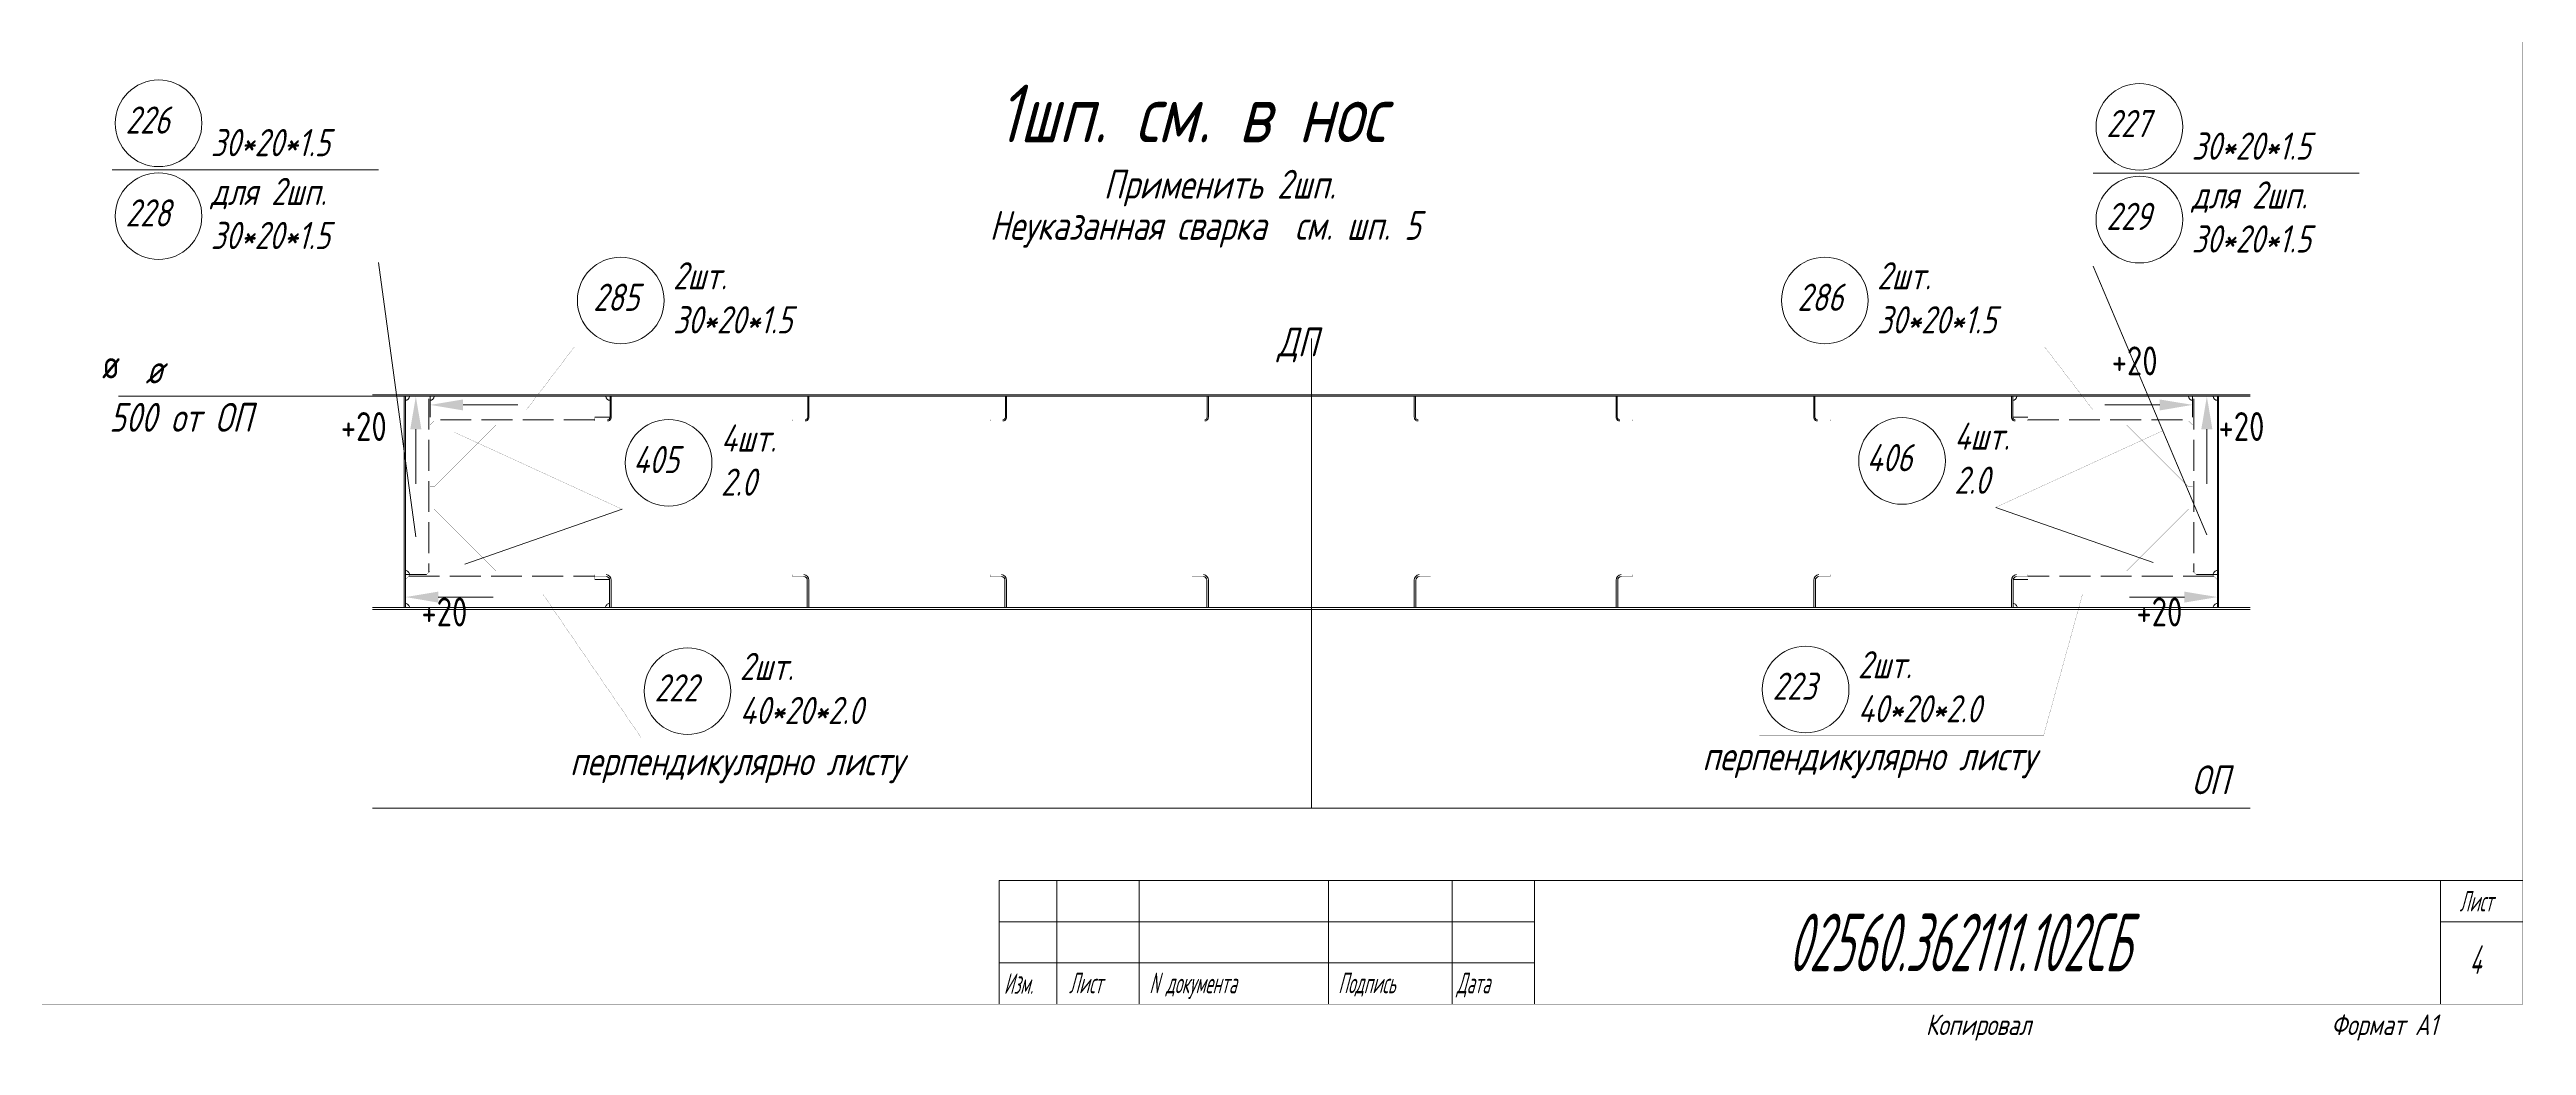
# Model space of a CAD drawing. Header units: millimetres. Extents: x 77380 to 135900, y -26587 to 17301.
# Drawn here: x 116027 to 119035, y -1866 to -657 of the extents above; entities that cross this region are included whole.
import ezdxf

# ---------------------------------------------------------------- set-up
doc = ezdxf.new("R2010")
doc.units = ezdxf.units.MM
for name, pattern in [('K5LT32768', [0]), ('K5LT32769', [50, 37.5, -12.5]), ('K5LT32770', [0]), ('K5LT32772', [0]), ('K5LT32776', [0]), ('K5LT32780', [0]), ('K5LT32831', [0]), ('K5LT_THIN', [0])]:
    doc.linetypes.add(name, pattern=pattern)
doc.styles.add('KTEXTSTYLE', font='GOST_AU.SHX', dxfattribs={"width": 0.96, "height": 5})

# ---------------------------------------------------------------- blocks, each defined once
blk = doc.blocks.new('U64')
blk.add_hatch(color=7).paths.add_polyline_path([(118054.2, 13839.3), (118040.8, 13839.3), (118047.5, 13879.3)])
at = {"color": 7, "linetype": 'K5LT32831', "lineweight": 9}
blk.add_line((118047.5, 13839.3), (118047.5, 13772.8), dxfattribs=at)
blk = doc.blocks.new('U65')
blk.add_hatch(color=7).paths.add_polyline_path([(115866.3, 13839.3), (115879.7, 13839.3), (115873, 13879.3)])
at = {"color": 7, "linetype": 'K5LT32831', "lineweight": 9}
blk.add_line((115873, 13839.3), (115873, 13772.8), dxfattribs=at)
blk = doc.blocks.new('U66')
blk.add_hatch(color=7).paths.add_polyline_path([(115930.3, 13862.1), (115930.3, 13875.4), (115890.3, 13868.8)])
at = {"color": 7, "linetype": 'K5LT32831', "lineweight": 9}
blk.add_line((115930.3, 13868.8), (115996.8, 13868.8), dxfattribs=at)
blk = doc.blocks.new('U67')
blk.add_hatch(color=7).paths.add_polyline_path([(115900.3, 13628.8), (115900.3, 13642.1), (115860.3, 13635.5)])
at = {"color": 7, "linetype": 'K5LT32831', "lineweight": 9}
blk.add_line((115900.3, 13635.5), (115966.8, 13635.5), dxfattribs=at)
blk = doc.blocks.new('U68')
blk.add_hatch(color=7).paths.add_polyline_path([(117990.3, 13862.1), (117990.3, 13875.4), (118030.3, 13868.8)])
at = {"color": 7, "linetype": 'K5LT32831', "lineweight": 9}
blk.add_line((117990.3, 13868.8), (117923.7, 13868.8), dxfattribs=at)
blk = doc.blocks.new('U69')
blk.add_hatch(color=7).paths.add_polyline_path([(118020.3, 13628.8), (118020.3, 13642.1), (118060.3, 13635.5)])
at = {"color": 7, "linetype": 'K5LT32831', "lineweight": 9}
blk.add_line((118020.3, 13635.5), (117953.7, 13635.5), dxfattribs=at)
blk = doc.blocks.new('U103')
at = {"color": 6, "linetype": 'K5LT32776', "lineweight": 18, "true_color": 0xff00ff}
for p, q in [((116635.3, 12964.4), (118485.3, 12964.4)), ((116635.3, 12814.4), (116635.3, 12964.4)), ((116705.3, 12964.4), (116705.3, 12814.4)), ((116805.3, 12964.4), (116805.3, 12814.4)), ((117035.3, 12964.4), (117035.3, 12814.4)), ((117185.3, 12814.4), (117185.3, 12964.4)), ((117285.3, 12964.4), (117285.3, 12814.4)), ((118385.3, 12814.4), (118385.3, 12964.4)), ((116635.3, 12864.4), (117285.3, 12864.4))]:
    blk.add_line(p, q, dxfattribs=at)
at = {"color": 7, "linetype": 'K5LT32780', "lineweight": 18}
for p, q in [((116635.3, 12914.4), (117285.3, 12914.4)), ((118385.3, 12914.4), (118485.3, 12914.4))]:
    blk.add_line(p, q, dxfattribs=at)
at = {"color": 7, "char_height": 2.5, "attachment_point": 1, "style": 'KTEXTSTYLE'}
for s, insert in [('\\H3.5;\\W0.965;\\Q15;\\Q15;\\W0.665;\\H25.00;Лист', (118408.3, 12951.9)), ('\\H3.5;\\W0.965;\\Q15;\\Q15;\\W0.665;\\H25.00;Изм.', (116641, 12851.9)), ('\\H3.5;\\W0.965;\\Q15;\\Q15;\\W0.665;\\H25.00;Лист', (116720.1, 12852.6)), ('\\H3.5;\\W0.965;\\Q15;\\Q15;\\W0.665;\\H25.00;N документа', (116817.6, 12852.6)), ('\\H3.5;\\W0.965;\\Q15;\\Q15;\\W0.665;\\H25.00;Подпись', (117046.9, 12852.6)), ('\\H3.5;\\W0.965;\\Q15;\\Q15;\\W0.665;\\H25.00;Дата', (117190.7, 12852.6))]:
    blk.add_mtext(s, dxfattribs=dict(at, insert=insert))
blk = doc.blocks.new('U102')
at = {"color": 7, "linetype": 'K5LT32780', "const_width": 0.18}
for points in [[(110125.3, 12764.4), (118535.3, 12764.4), (118535.3, 18704.4), (110125.3, 18704.4)], [(110325.3, 12814.4), (118485.3, 12814.4), (118485.3, 18654.4), (110325.3, 18654.4)]]:
    blk.add_lwpolyline(points, close=True, dxfattribs=at)
blk.add_blockref('U103', (0, 0))
at = {"color": 7, "char_height": 2.5, "attachment_point": 1, "style": 'KTEXTSTYLE'}
for s, insert in [('\\H3.5;\\W0.965;\\Q15;\\Q15;\\H25.00;Копировал', (117760.3, 12801.9)), ('\\H3.5;\\W0.965;\\Q15;\\Q15;\\H25.00;Формат А1', (118252.3, 12801.9))]:
    blk.add_mtext(s, dxfattribs=dict(at, insert=insert))

msp = doc.modelspace()

# ---------------------------------------------------------------- linework, layer by layer
at = {"color": 1, "linetype": 'K5LT32772', "lineweight": 18, "true_color": 0xff0000}
for p, q in [((116103.391, -802.627), (116426.618, -802.627)), ((118831.637, -806.848), (118508.409, -806.848)), ((117559.364, -1577.549), (117559.364, -1007.528)), ((116722.691, -1214.78), (116531.724, -1281.61)), ((118390.298, -1212.477), (118581.265, -1279.306)), ((118699.363, -1577.549), (116419.365, -1577.549))]:
    msp.add_line(p, q, dxfattribs=at)
at = {"color": 7, "linetype": 'K5LT_THIN', "lineweight": 18}
for p, q in [((116426.618, -915.347), (116472.114, -1248.195)), ((118508.409, -919.567), (118646.614, -1245.892))]:
    msp.add_line(p, q, dxfattribs=at)
at = {"color": 7, "linetype": 'K5LT32780', "lineweight": 18}
msp.add_line((116110.992, -1077.549), (116419.365, -1077.549), dxfattribs=at)
at = {"color": 3, "linetype": 'K5LT32768', "lineweight": 18, "true_color": 0x00ff00}
for p, q in [((118699.363, -1076.049), (116419.365, -1076.049)), ((118699.363, -1077.549), (116419.365, -1077.549)), ((116457.864, -1334.239), (116457.864, -1077.549)), ((116459.364, -1294.167), (116459.364, -1077.549)), ((116459.364, -1077.549), (116484.865, -1077.549)), ((116459.364, -1334.239), (116459.364, -1077.549)), ((116489.364, -1077.549), (116707.864, -1077.549)), ((116489.364, -1103.049), (116489.364, -1077.549)), ((116707.864, -1103.104), (116707.864, -1077.549)), ((116707.864, -1077.549), (116707.864, -1103.049)), ((116709.364, -1103.104), (116709.364, -1077.549)), ((116947.864, -1103.104), (116947.864, -1077.549)), ((116949.363, -1103.104), (116949.363, -1077.549)), ((117187.864, -1103.104), (117187.864, -1077.549)), ((117189.364, -1103.104), (117189.364, -1077.549)), ((117432.864, -1103.104), (117432.864, -1077.549)), ((117434.364, -1103.104), (117434.364, -1077.549)), ((117684.364, -1103.104), (117684.364, -1077.549)), ((117685.864, -1103.104), (117685.864, -1077.549)), ((117929.364, -1103.104), (117929.364, -1077.549)), ((117930.864, -1103.104), (117930.864, -1077.549)), ((118169.365, -1103.104), (118169.365, -1077.549)), ((118170.865, -1103.104), (118170.865, -1077.549)), ((118409.364, -1103.104), (118409.364, -1077.549)), ((118410.864, -1103.104), (118410.864, -1077.549)), ((118629.364, -1077.549), (118410.864, -1077.549)), ((118410.864, -1077.549), (118410.864, -1103.049)), ((118629.364, -1103.049), (118629.364, -1077.549)), ((118659.364, -1077.549), (118633.864, -1077.549)), ((118659.364, -1294.167), (118659.364, -1077.549)), ((118659.364, -1334.239), (118659.364, -1077.549)), ((118660.864, -1334.239), (118660.864, -1077.549)), ((116707.864, -1103.049), (116689.364, -1103.049)), ((118410.864, -1103.049), (118429.364, -1103.049)), ((116484.865, -1294.167), (116459.364, -1294.167)), ((116689.364, -1300.24), (116707.364, -1300.24)), ((116707.364, -1300.24), (116707.364, -1334.239)), ((116707.364, -1334.239), (116707.364, -1300.865)), ((116709.364, -1334.239), (116709.364, -1300.865)), ((116947.365, -1334.239), (116947.365, -1300.865)), ((116949.363, -1334.239), (116949.363, -1300.865)), ((117187.364, -1334.239), (117187.364, -1300.865)), ((117189.364, -1334.239), (117189.364, -1300.865)), ((117432.364, -1334.239), (117432.364, -1300.865)), ((117434.364, -1334.239), (117434.364, -1300.865)), ((117684.364, -1334.239), (117684.364, -1300.865)), ((117686.365, -1334.239), (117686.365, -1300.865)), ((117929.364, -1334.239), (117929.364, -1300.865)), ((117931.364, -1334.239), (117931.364, -1300.865)), ((118169.365, -1334.239), (118169.365, -1300.865)), ((118171.364, -1334.239), (118171.364, -1300.865)), ((118409.364, -1334.239), (118409.364, -1300.865)), ((118429.364, -1300.24), (118411.365, -1300.24)), ((118411.365, -1300.24), (118411.365, -1334.239)), ((118411.365, -1334.239), (118411.365, -1300.865)), ((118633.864, -1294.167), (118659.364, -1294.167)), ((118659.364, -1334.239), (118659.364, -1300.24)), ((116419.365, -1334.239), (118699.363, -1334.239)), ((116419.365, -1336.472), (118699.363, -1336.472)), ((116707.364, -1334.239), (116459.364, -1334.239)), ((118411.365, -1334.239), (118659.364, -1334.239))]:
    msp.add_line(p, q, dxfattribs=at)
at = {"color": 3, "linetype": 'K5LT32769', "lineweight": 18, "true_color": 0x00ff00}
for p, q in [((116487.919, -1080.604), (116487.919, -1291.112)), ((118630.809, -1080.604), (118630.809, -1291.112)), ((116689.364, -1106.104), (116492.419, -1106.104)), ((118429.364, -1106.104), (118626.309, -1106.104)), ((116463.437, -1296.167), (116689.364, -1296.167)), ((118655.292, -1296.167), (118429.364, -1296.167))]:
    msp.add_line(p, q, dxfattribs=at)
at = {"color": 1, "linetype": 'K5LT32772', "true_color": 0xff0000, "const_width": 0.18}
for points in [[(116103.391, -915.347), (116426.618, -915.347), (116426.618, -802.627)], [(118831.637, -919.567), (118508.409, -919.567), (118508.409, -806.848)], [(116987.771, -1017.746), (116664.544, -1017.746), (116606.706, -1093.597)], [(118126.47, -1017.746), (118449.697, -1017.746), (118507.918, -1093.597)], [(118173.865, -1107.604), (118189.309, -1107.604), (118189.309, -1106.104), (118173.865, -1106.104)], [(118413.864, -1107.604), (118429.309, -1107.604), (118429.309, -1106.104), (118413.864, -1106.104)], [(116892.797, -1214.78), (116722.691, -1214.78), (116518.89, -1121.326)], [(118220.192, -1212.477), (118390.298, -1212.477), (118594.099, -1119.023)], [(117090.738, -1491.986), (116745.637, -1491.986), (116626.481, -1318.03)], [(118103.148, -1489.913), (118448.249, -1489.913), (118495.647, -1317.947)]]:
    msp.add_lwpolyline(points, dxfattribs=at)
at = {"color": 3, "linetype": 'K5LT32768', "true_color": 0x00ff00, "const_width": 0.18}
for points in [[(116484.865, -1077.549), (116489.419, -1082.104), (116489.419, -1289.612), (116484.865, -1294.167)], [(118633.864, -1077.549), (118629.309, -1082.104), (118629.309, -1289.612), (118633.864, -1294.167)], [(116689.364, -1103.049), (116689.364, -1107.604), (116493.919, -1107.604), (116489.364, -1103.049)], [(116704.864, -1107.604), (116689.419, -1107.604), (116689.419, -1106.104), (116704.864, -1106.104)], [(116944.864, -1107.604), (116929.419, -1107.604), (116929.419, -1106.104), (116944.864, -1106.104)], [(117184.865, -1107.604), (117169.418, -1107.604), (117169.418, -1106.104), (117184.865, -1106.104)], [(117688.864, -1107.604), (117704.309, -1107.604), (117704.309, -1106.104), (117688.864, -1106.104)], [(117933.864, -1107.604), (117949.31, -1107.604), (117949.31, -1106.104), (117933.864, -1106.104)], [(118429.364, -1103.049), (118429.364, -1107.604), (118624.809, -1107.604), (118629.364, -1103.049)], [(116459.364, -1300.24), (116465.437, -1294.167), (116689.364, -1294.167), (116689.364, -1300.24)], [(116703.364, -1294.167), (116689.438, -1294.167), (116689.438, -1296.4), (116703.364, -1296.4)], [(116943.364, -1294.167), (116929.437, -1294.167), (116929.437, -1296.4), (116943.364, -1296.4)], [(117183.365, -1294.167), (117169.436, -1294.167), (117169.436, -1296.4), (117183.365, -1296.4)], [(117428.364, -1294.167), (117414.438, -1294.167), (117414.438, -1296.4), (117428.364, -1296.4)], [(117690.364, -1294.167), (117704.291, -1294.167), (117704.291, -1296.4), (117690.364, -1296.4)], [(117935.364, -1294.167), (117949.292, -1294.167), (117949.292, -1296.4), (117935.364, -1296.4)], [(118175.364, -1294.167), (118189.291, -1294.167), (118189.291, -1296.4), (118175.364, -1296.4)], [(118415.364, -1294.167), (118429.291, -1294.167), (118429.291, -1296.4), (118415.364, -1296.4)], [(118659.364, -1300.24), (118653.291, -1294.167), (118429.364, -1294.167), (118429.364, -1300.24)]]:
    msp.add_lwpolyline(points, dxfattribs=at)
at = {"color": 2, "linetype": 'K5LT32770', "true_color": 0xffff00, "const_width": 0.18}
for points in [[(116494.365, -1107.55), (116569.365, -1107.55), (116569.365, -1112.549), (116494.365, -1187.549), (116489.364, -1187.549), (116489.364, -1112.549), (116494.365, -1107.55)], [(117429.864, -1107.604), (117414.419, -1107.604), (117414.419, -1106.104), (117429.864, -1106.104)], [(118624.363, -1107.55), (118549.363, -1107.55), (118549.363, -1112.549), (118624.363, -1187.549), (118629.364, -1187.549), (118629.364, -1112.549), (118624.363, -1107.55)], [(116494.365, -1294.549), (116569.365, -1294.549), (116569.365, -1289.55), (116494.365, -1214.55), (116489.364, -1214.55), (116489.364, -1289.55), (116494.365, -1294.549)], [(118624.363, -1294.549), (118549.363, -1294.549), (118549.363, -1289.55), (118624.363, -1214.55), (118629.364, -1214.55), (118629.364, -1289.55), (118624.363, -1294.549)]]:
    msp.add_lwpolyline(points, dxfattribs=at)
at = {"color": 1, "linetype": 'K5LT32772', "lineweight": 18, "true_color": 0xff0000}
for centre in [(116159.751, -746.267), (118564.77, -750.488), (116159.751, -858.987), (118564.77, -863.207), (116720.904, -961.386), (118182.83, -961.386), (116779.051, -1158.42), (118276.552, -1156.117), (116801.997, -1435.627), (118159.508, -1433.554)]:
    msp.add_circle(centre, 52.603, dxfattribs=at)
at = {"color": 3, "linetype": 'K5LT32768', "lineweight": 18, "true_color": 0x00ff00}
for centre, radius, start, end in [((116459.364, -1077.549), 5.001, 270.002472, 359.997528), ((116489.364, -1077.549), 5.001, 270.002472, 359.997528), ((116707.864, -1077.549), 5.001, 180.002472, 269.997528), ((118410.864, -1077.549), 5.001, 270.002472, 359.997528), ((118629.364, -1077.549), 5.001, 180.002472, 269.997528), ((118659.364, -1077.549), 5.001, 180.002472, 269.997528), ((116704.864, -1103.104), 4.5, 269.998352, 0.001644), ((116704.864, -1103.104), 3, 269.998352, 0.001645), ((116944.864, -1103.104), 4.5, 269.998352, 0.001644), ((116944.864, -1103.104), 3, 269.998352, 0.001645), ((117184.865, -1103.104), 4.5, 269.998352, 0.001644), ((117184.865, -1103.104), 3, 269.998352, 0.001645), ((117429.864, -1103.104), 4.5, 269.998352, 0.001644), ((117429.864, -1103.104), 3, 269.998352, 0.001645), ((117688.864, -1103.104), 4.5, 179.998352, 270.001648), ((117688.864, -1103.104), 3, 179.998352, 270.001648), ((117933.864, -1103.104), 4.5, 179.998352, 270.001648), ((117933.864, -1103.104), 3, 179.998352, 270.001648), ((118173.865, -1103.104), 4.5, 179.998352, 270.001648), ((118173.865, -1103.104), 3, 179.998352, 270.001648), ((118413.864, -1103.104), 4.5, 179.998352, 270.001648), ((118413.864, -1103.104), 3, 179.998352, 270.001648), ((116459.364, -1294.167), 5, 0.003753, 90.00499), ((118659.364, -1294.167), 5, 89.99501, 179.996246), ((116702.734, -1300.768), 6.631, 359.154633, 84.545189), ((116702.945, -1300.8), 4.42, 359.1492, 84.546616), ((116942.734, -1300.768), 6.631, 359.154633, 84.545189), ((116942.944, -1300.801), 4.421, 359.166687, 84.55088), ((117182.734, -1300.768), 6.631, 359.154633, 84.545189), ((117182.945, -1300.8), 4.42, 359.1492, 84.546616), ((117427.734, -1300.768), 6.631, 359.154633, 84.545189), ((117427.945, -1300.8), 4.42, 359.1492, 84.546616), ((117690.994, -1300.768), 6.631, 95.454811, 180.845367), ((117690.783, -1300.8), 4.42, 95.453384, 180.850784), ((117935.994, -1300.768), 6.631, 95.454811, 180.845367), ((117935.783, -1300.8), 4.42, 95.453384, 180.850784), ((118175.995, -1300.768), 6.631, 95.454811, 180.845367), ((118175.784, -1300.801), 4.421, 95.44912, 180.833328), ((118415.994, -1300.768), 6.631, 95.454811, 180.845367), ((118415.783, -1300.8), 4.42, 95.453384, 180.850784), ((116459.364, -1334.239), 5, 0.003753, 90.00499), ((116707.364, -1334.239), 5, 89.99501, 179.996246), ((118411.365, -1334.239), 5, 0.003753, 90.00499), ((118659.364, -1334.239), 5, 89.99501, 179.996246)]:
    msp.add_arc(centre, radius, start, end, dxfattribs=at)

# ---------------------------------------------------------------- block references
for name, p in [('U102', (545.046, -14630.011)), ('U65', (599.111, -14956.898)), ('U66', (599.111, -14956.898)), ('U68', (599.111, -14956.898)), ('U64', (599.111, -14956.898)), ('U67', (599.111, -14956.898)), ('U69', (599.111, -14956.898))]:
    msp.add_blockref(name, p)

# ---------------------------------------------------------------- texts
at = {"color": 7, "attachment_point": 1, "style": 'KTEXTSTYLE'}
for s, insert, char_height in [('\\H3.5;\\W0.965;\\Q15;\\Q15;\\H70.00;1шп. см. в нос', (117177.953, -699.321), 2.5), ('\\H3.5;\\W0.965;\\Q15;\\Q15;\\H33.00;{\\c255;226}', (116119.615, -725.792), 2.5), ('\\H3.5;\\W0.965;\\Q15;\\Q15;\\H33.00;{\\c255;227}', (118524.634, -730.012), 2.5), ('\\H3.5;\\W0.965;\\Q15;\\Q15;\\H33.00;{\\c255;30*20*1.5}', (116223.156, -753.188), 2.5), ('\\H3.5;\\W0.965;\\Q15;\\Q15;\\H33.00;{\\c255;30*20*1.5}', (118628.175, -757.409), 2.5), ('\\H3.5;\\W0.965;\\Q15;\\Q15;\\H35.00;Применить 2шп.', (117307.228, -802.693), 2.5), ('\\H3.5;\\W0.965;\\Q15;\\Q15;\\H33.00;{\\c255;228}', (116119.615, -838.511), 2.5), ('\\H3.5;\\W0.965;\\Q15;\\Q15;\\H33.00;{\\c16711935;для 2шп.}', (116223.156, -812.466), 2.5), ('\\H3.5;\\W0.965;\\Q15;\\Q15;\\H33.00;{\\c16711935;для 2шп.}', (118628.175, -816.686), 2.5), ('\\H3.5;\\W0.965;\\Q15;\\Q15;\\H33.00;{\\c255;30*20*1.5}', (116223.156, -865.908), 2.5), ('\\H3.5;\\W0.965;\\Q15;\\Q15;\\H35.00;Неуказанная сварка  см. шп. 5', (117168.803, -852.715), 2.5), ('\\H3.5;\\W0.965;\\Q15;\\Q15;\\H33.00;{\\c255;229}', (118524.634, -842.732), 2.5), ('\\H3.5;\\W0.965;\\Q15;\\Q15;\\H33.00;{\\c255;30*20*1.5}', (118628.175, -870.129), 2.5), ('\\H3.5;\\W0.965;\\Q15;\\Q15;\\H33.00;2шт.', (116784.309, -914.865), 2.5), ('\\H3.5;\\W0.965;\\Q15;\\Q15;\\H33.00;2шт.', (118246.236, -914.865), 2.5), ('\\H3.5;\\W0.965;\\Q15;\\Q15;\\H33.00;{\\c255;285}', (116687.506, -940.91), 2.5), ('\\H3.5;\\W0.965;\\Q15;\\Q15;\\H33.00;{\\c255;286}', (118149.432, -940.91), 2.5), ('\\H3.5;\\W0.965;\\Q15;\\Q15;\\H33.00;{\\c255;30*20*1.5}', (116784.309, -968.307), 2.5), ('\\H3.5;\\W0.965;\\Q15;\\Q15;\\H33.00;{\\c255;30*20*1.5}', (118246.236, -968.307), 2.5), ('\\H3.5;\\W0.965;\\Q15;\\Q15;\\H35.00;ДП', (117518.235, -994.281), 2.5), ('\\H3.5;\\W0.965;\\Q15;\\Q0;\\H35.00;+20', (118531.116, -1017.14), 2.5), ('{\\H14x;\\W0.965;ø}', (116091.242, -1020.993), 2.5), ('{\\H14x;\\W0.965;\\Q15;ø}', (116143.675, -1027.144), 2.5), ('\\H3.5;\\W0.965;\\Q15;\\Q15;\\H35.00;500 от ОП', (116099.893, -1085.755), 2.5), ('\\H3.5;\\W0.965;\\Q15;\\Q0;\\H35.00;+20', (116381.069, -1096.84), 2.5), ('\\H3.5;\\W0.965;\\Q15;\\Q15;\\H33.00;4шт.', (116842.456, -1111.899), 2.5), ('\\H3.5;\\W0.965;\\Q15;\\Q15;\\H33.00;4шт.', (118339.957, -1109.595), 2.5), ('\\H3.5;\\W0.965;\\Q15;\\Q0;\\H35.00;+20', (118660.804, -1096.84), 2.5), ('\\H3.5;\\W0.965;\\Q15;\\Q15;\\H33.00;{\\c255;405}', (116735.935, -1137.945), 2.5), ('\\H3.5;\\W0.965;\\Q15;\\Q15;\\H33.00;{\\c255;406}', (118233.436, -1135.641), 2.5), ('\\H3.5;\\W0.965;\\Q15;\\Q15;\\H33.00;{\\c255;2.0}', (116842.456, -1165.342), 2.5), ('\\H3.5;\\W0.965;\\Q15;\\Q15;\\H33.00;{\\c255;2.0}', (118339.957, -1163.038), 2.5), ('\\H3.5;\\W0.965;\\Q15;\\Q0;\\H35.00;+20', (116478.898, -1322.007), 2.5), ('\\H3.5;\\W0.965;\\Q15;\\Q0;\\H35.00;+20', (118561.116, -1322.007), 2.5), ('\\H3.5;\\W0.965;\\Q15;\\Q15;\\H33.00;2шт.', (116865.402, -1389.105), 2.5), ('\\H3.5;\\W0.965;\\Q15;\\Q15;\\H33.00;{\\c255;223}', (118119.372, -1413.078), 2.5), ('\\H3.5;\\W0.965;\\Q15;\\Q15;\\H33.00;2шт.', (118222.913, -1387.032), 2.5), ('\\H3.5;\\W0.965;\\Q15;\\Q15;\\H33.00;{\\c255;222}', (116761.861, -1415.151), 2.5), ('\\H3.5;\\W0.965;\\Q15;\\Q15;\\H33.00;{\\c255;40*20*2.0}', (116865.402, -1442.548), 2.5), ('\\H3.5;\\W0.965;\\Q15;\\Q15;\\H33.00;{\\c255;40*20*2.0}', (118222.913, -1440.475), 2.5), ('\\H3.5;\\W0.965;\\Q15;\\Q15;\\H35.00;перпендикулярно листу', (116659.189, -1502.803), 2.5), ('\\H3.5;\\W0.965;\\Q15;\\Q15;\\H35.00;перпендикулярно листу', (118034.086, -1496.727), 2.5), ('\\H3.5;\\W0.965;\\Q15;\\Q15;\\H35.00;ОП', (118628.175, -1525.789), 2.5), ('{\\H70x;\\Q15;\\W0.665;02560.362111.102СБ}', (118137.901, -1705.652), 1), ('{\\H35x;\\Q15;\\W0.665;4}', (118965.231, -1744.152), 1)]:
    msp.add_mtext(s, dxfattribs=dict(at, insert=insert, char_height=char_height))

doc.saveas('drawing.dxf')
